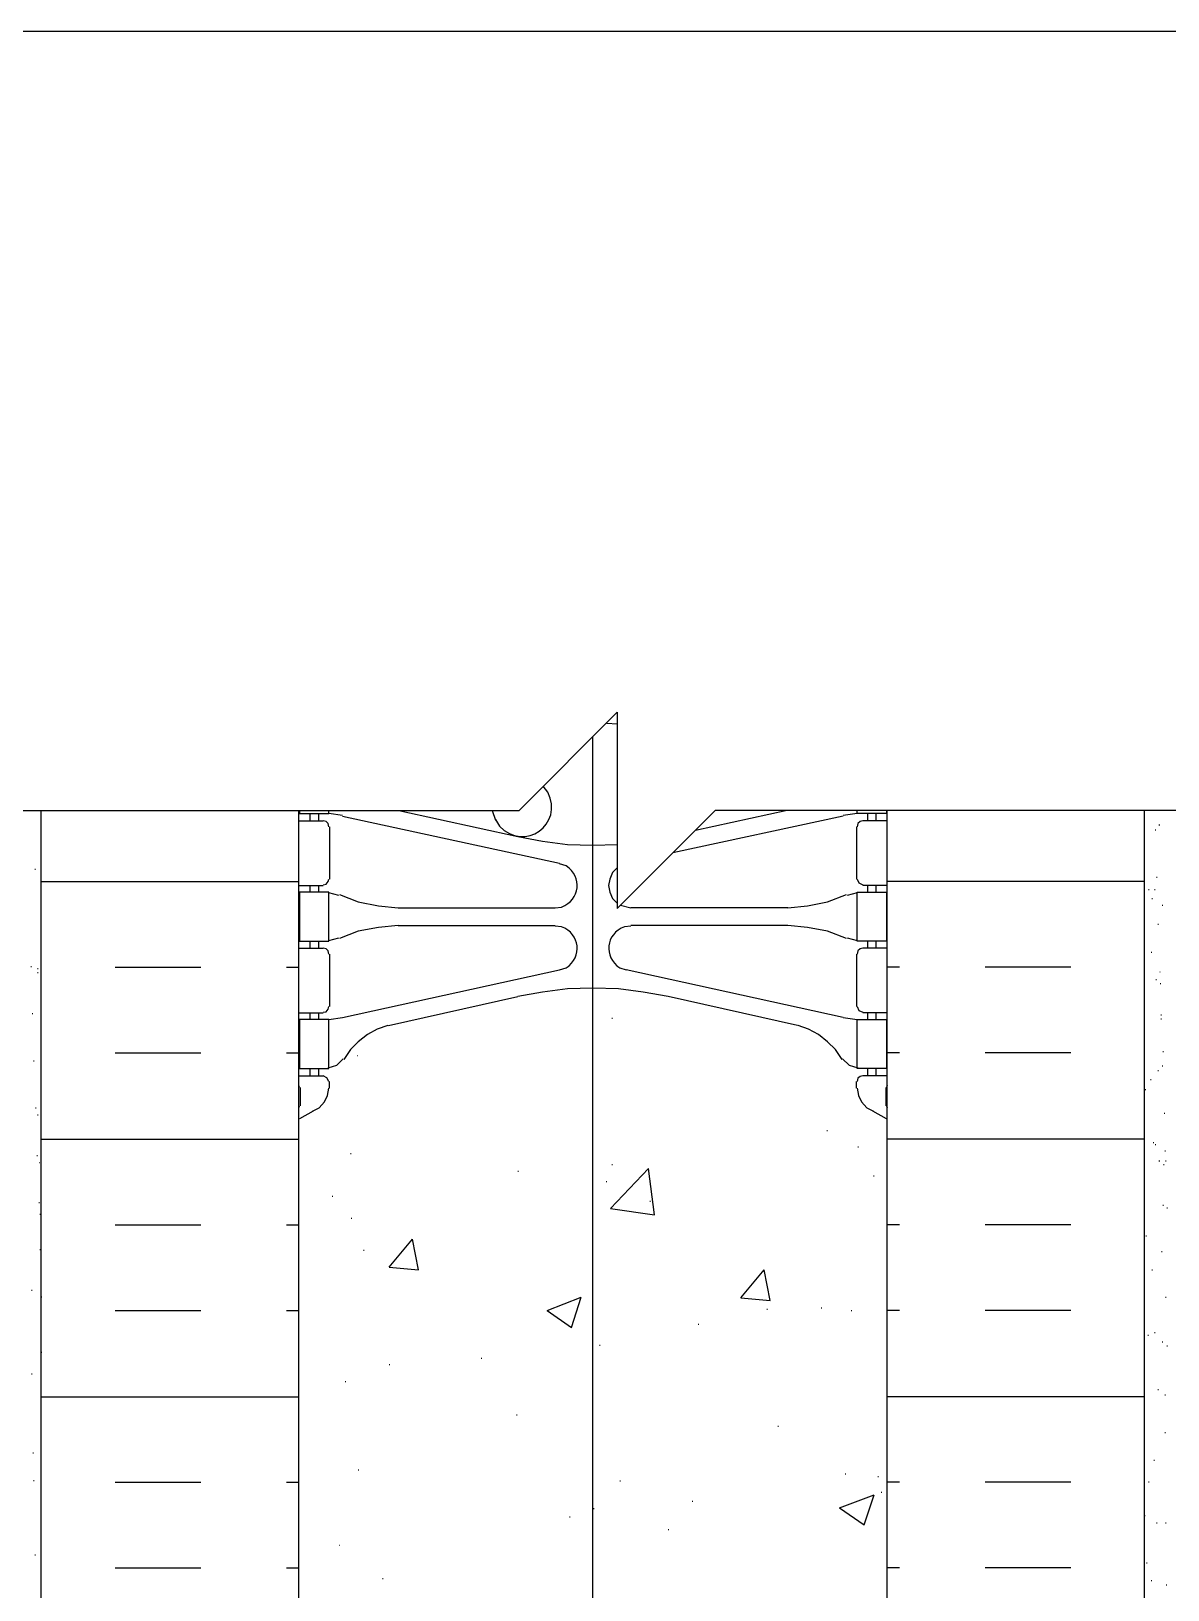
# Model space of a CAD drawing. Header units: millimetres. Extents: x 14 to 201, y 16 to 268.
# Drawn here: x 92.6 to 129.4, y 217.2 to 267.7 of the extents above; entities that cross this region are included whole.
import ezdxf

# ---------------------------------------------------------------- set-up
doc = ezdxf.new("R2010")
doc.units = ezdxf.units.MM
doc.layers.get('0').update_dxf_attribs({"linetype": 'CONTINUOUS'})

msp = doc.modelspace()

# ---------------------------------------------------------------- linework, layer by layer
at = {"color": 0}
for p, q in [((17.0174, 267.716), (198.121, 267.716)), ((108.353, 242.485), (111.528, 245.66)), ((111.528, 245.28), (111.188, 245.301)), ((111.528, 245.66), (111.528, 239.31)), ((110.745, 112.713), (110.745, 244.878)), ((109.284, 243.078), (109.135, 243.268)), ((88.1172, 242.485), (108.353, 242.485)), ((92.8797, 168.085), (92.8797, 242.485)), ((101.22, 166.497), (101.22, 242.485)), ((101.24, 242.485), (101.24, 242.379)), ((101.24, 242.379), (102.193, 242.379)), ((101.579, 242.379), (101.579, 242.146)), ((101.854, 242.379), (101.854, 242.146)), ((102.193, 242.379), (102.193, 242.485)), ((102.638, 242.316), (102.193, 242.379)), ((102.638, 242.295), (109.664, 240.771)), ((104.458, 242.485), (108.31, 241.639)), ((107.484, 242.485), (107.59, 242.168)), ((111.528, 239.31), (114.703, 242.485)), ((118.85, 242.295), (113.326, 241.11)), ((117.03, 242.485), (114.067, 241.829)), ((133.371, 242.485), (114.703, 242.485)), ((119.295, 242.379), (118.85, 242.316)), ((119.295, 242.379), (119.295, 242.485)), ((120.247, 242.379), (119.295, 242.379)), ((119.634, 242.379), (119.634, 242.146)), ((119.908, 242.379), (119.908, 242.146)), ((120.247, 242.485), (120.247, 242.379)), ((120.27, 166.497), (120.27, 242.485)), ((128.608, 168.085), (128.608, 242.485)), ((101.22, 242.146), (102.003, 242.146)), ((102.108, 242.126), (102.003, 242.146)), ((102.172, 242.062), (102.108, 242.126)), ((102.193, 241.956), (102.172, 242.062)), ((102.213, 241.956), (102.213, 240.262)), ((107.59, 242.189), (107.717, 241.978)), ((119.275, 241.956), (119.275, 240.262)), ((119.316, 242.062), (119.295, 241.956)), ((119.402, 242.126), (119.316, 242.062)), ((119.485, 242.146), (119.402, 242.126)), ((120.27, 242.146), (119.485, 242.146)), ((108.31, 241.639), (109.115, 241.49)), ((109.115, 241.49), (109.918, 241.384)), ((109.918, 241.384), (110.745, 241.363)), ((110.745, 241.363), (111.528, 241.384)), ((109.877, 240.687), (109.664, 240.75)), ((102.172, 240.178), (102.193, 240.262)), ((111.294, 240.262), (111.252, 240.052)), ((111.379, 240.474), (111.294, 240.262)), ((111.528, 240.622), (111.379, 240.474)), ((119.295, 240.262), (119.359, 240.135)), ((101.22, 240.052), (102.003, 240.052)), ((102.193, 239.839), (101.24, 239.839)), ((101.24, 239.839), (101.24, 238.252)), ((101.579, 240.052), (101.579, 239.839)), ((101.854, 240.052), (101.854, 239.839)), ((102.003, 240.072), (102.108, 240.093)), ((102.108, 240.093), (102.172, 240.178)), ((102.193, 238.252), (102.193, 239.839)), ((102.509, 239.733), (102.193, 239.819)), ((102.532, 239.755), (103.145, 239.522)), ((111.252, 240.052), (111.294, 239.839)), ((111.294, 239.839), (111.379, 239.629)), ((118.343, 239.522), (118.956, 239.755)), ((119.295, 239.819), (118.979, 239.733)), ((119.295, 238.252), (119.295, 239.839)), ((119.295, 239.839), (120.247, 239.839)), ((119.359, 240.135), (119.485, 240.072)), ((120.27, 240.052), (119.485, 240.052)), ((119.634, 240.052), (119.634, 239.839)), ((119.908, 240.052), (119.908, 239.839)), ((120.247, 239.839), (120.247, 238.252)), ((103.145, 239.522), (103.801, 239.396)), ((103.801, 239.396), (104.436, 239.332)), ((104.436, 239.332), (109.517, 239.332)), ((109.517, 239.332), (109.728, 239.353)), ((111.379, 239.629), (111.528, 239.48)), ((111.633, 239.416), (111.971, 239.332)), ((117.052, 239.332), (111.971, 239.332)), ((117.052, 239.332), (117.687, 239.396)), ((117.687, 239.396), (118.343, 239.522)), ((104.436, 238.76), (103.801, 238.697)), ((104.436, 238.76), (103.801, 238.697)), ((104.436, 238.76), (109.517, 238.76)), ((109.728, 238.718), (109.517, 238.738)), ((111.971, 238.738), (111.76, 238.718)), ((117.052, 238.76), (111.971, 238.76)), ((117.687, 238.697), (117.052, 238.76)), ((117.687, 238.697), (117.052, 238.76)), ((101.24, 238.252), (102.193, 238.252)), ((101.579, 238.252), (101.579, 238.019)), ((101.854, 238.252), (101.854, 238.019)), ((102.193, 238.274), (102.509, 238.358)), ((102.193, 238.274), (102.509, 238.358)), ((103.145, 238.57), (102.532, 238.337)), ((103.145, 238.57), (102.532, 238.337)), ((103.801, 238.697), (103.145, 238.57)), ((103.801, 238.697), (103.145, 238.57)), ((118.343, 238.57), (117.687, 238.697)), ((118.343, 238.57), (117.687, 238.697)), ((118.956, 238.337), (118.343, 238.57)), ((118.956, 238.337), (118.343, 238.57)), ((118.979, 238.358), (119.295, 238.274)), ((118.979, 238.358), (119.295, 238.274)), ((120.247, 238.252), (119.295, 238.252)), ((119.634, 238.252), (119.634, 238.019)), ((119.908, 238.252), (119.908, 238.019)), ((101.22, 238.019), (102.003, 238.019)), ((102.108, 237.998), (102.003, 238.019)), ((102.172, 237.935), (102.108, 237.998)), ((102.193, 237.829), (102.172, 237.935)), ((102.213, 237.829), (102.213, 236.135)), ((119.275, 237.829), (119.275, 236.135)), ((119.316, 237.935), (119.295, 237.829)), ((119.402, 237.998), (119.316, 237.935)), ((119.485, 238.019), (119.402, 237.998)), ((120.27, 238.019), (119.485, 238.019)), ((102.638, 235.776), (109.664, 237.32)), ((109.664, 237.32), (109.877, 237.383)), ((111.611, 237.383), (111.824, 237.32)), ((118.85, 235.776), (111.824, 237.32)), ((110.745, 236.728), (109.918, 236.707)), ((111.57, 236.707), (110.745, 236.728)), ((104.119, 235.522), (108.31, 236.454)), ((109.115, 236.601), (108.31, 236.454)), ((109.918, 236.707), (109.115, 236.601)), ((112.373, 236.601), (111.57, 236.707)), ((113.178, 236.454), (112.373, 236.601)), ((117.369, 235.522), (113.178, 236.454)), ((101.22, 235.924), (102.003, 235.924)), ((102.193, 235.712), (101.24, 235.712)), ((101.24, 235.712), (101.24, 234.124)), ((101.579, 235.924), (101.579, 235.712)), ((101.854, 235.924), (101.854, 235.712)), ((102.003, 235.945), (102.108, 235.966)), ((102.108, 235.966), (102.172, 236.051)), ((102.172, 236.051), (102.193, 236.135)), ((102.193, 235.712), (102.638, 235.776)), ((102.193, 234.124), (102.193, 235.712)), ((118.85, 235.776), (119.295, 235.712)), ((119.295, 236.135), (119.359, 236.008)), ((119.295, 234.124), (119.295, 235.712)), ((119.295, 235.712), (120.247, 235.712)), ((119.359, 236.008), (119.485, 235.945)), ((120.27, 235.924), (119.485, 235.924)), ((119.634, 235.924), (119.634, 235.712)), ((119.908, 235.924), (119.908, 235.712)), ((120.247, 235.712), (120.247, 234.124)), ((103.441, 235.226), (103.145, 234.993)), ((103.759, 235.395), (103.441, 235.226)), ((104.097, 235.522), (103.759, 235.395)), ((117.729, 235.395), (117.391, 235.522)), ((118.047, 235.226), (117.729, 235.395)), ((118.343, 234.993), (118.047, 235.226)), ((102.891, 234.738), (102.679, 234.421)), ((103.145, 234.993), (102.891, 234.738)), ((118.597, 234.738), (118.343, 234.993)), ((118.809, 234.421), (118.597, 234.738)), ((102.172, 234.145), (102.446, 234.231)), ((102.446, 234.231), (102.658, 234.442)), ((118.83, 234.442), (119.042, 234.231)), ((119.042, 234.231), (119.316, 234.145)), ((101.22, 233.892), (102.003, 233.892)), ((101.24, 234.124), (102.193, 234.124)), ((101.579, 234.124), (101.579, 233.892)), ((101.854, 234.124), (101.854, 233.892)), ((102.129, 233.828), (102.003, 233.892)), ((102.193, 233.702), (102.129, 233.828)), ((102.213, 233.489), (102.213, 233.702)), ((119.275, 233.489), (119.275, 233.702)), ((120.247, 234.124), (119.295, 234.124)), ((119.316, 233.808), (119.295, 233.702)), ((119.402, 233.871), (119.316, 233.808)), ((119.485, 233.892), (119.402, 233.871)), ((120.27, 233.892), (119.485, 233.892)), ((119.634, 234.124), (119.634, 233.892)), ((119.908, 234.124), (119.908, 233.892)), ((101.24, 233.511), (101.22, 233.575)), ((101.261, 233.511), (101.261, 232.917)), ((102.045, 233.046), (102.15, 233.256)), ((102.15, 233.256), (102.193, 233.489)), ((119.295, 233.489), (119.338, 233.256)), ((119.338, 233.256), (119.443, 233.046)), ((120.227, 233.511), (120.227, 232.917)), ((120.27, 233.575), (120.247, 233.511)), ((101.22, 232.854), (101.24, 232.917)), ((101.24, 232.876), (101.24, 232.876)), ((101.684, 232.749), (101.24, 232.494)), ((101.663, 232.749), (101.876, 232.854)), ((101.876, 232.854), (102.045, 233.046)), ((119.443, 233.046), (119.612, 232.854)), ((119.612, 232.854), (119.825, 232.749)), ((120.247, 232.494), (119.804, 232.749)), ((120.247, 232.917), (120.27, 232.854)), ((120.247, 232.876), (120.247, 232.876))]:
    msp.add_line(p, q, dxfattribs=at)
at = {"color": 252}
for p, q in [((128.947, 241.85), (128.968, 241.85)), ((129.074, 242.019), (129.096, 242.019)), ((92.6677, 240.581), (92.6895, 240.581)), ((128.99, 240.326), (129.01, 240.326)), ((92.8797, 240.178), (101.22, 240.178)), ((128.608, 240.178), (120.27, 240.178)), ((128.735, 239.925), (128.757, 239.925)), ((128.927, 239.925), (128.947, 239.925)), ((128.841, 239.629), (128.863, 239.629)), ((129.18, 239.416), (129.201, 239.416)), ((129.033, 238.803), (129.053, 238.803)), ((128.82, 237.892), (128.841, 237.892)), ((92.5407, 237.427), (92.5615, 237.427)), ((92.753, 237.363), (92.7735, 237.363)), ((92.753, 237.236), (92.7735, 237.236)), ((95.2708, 237.406), (98.0447, 237.406)), ((100.817, 237.406), (101.22, 237.406)), ((120.671, 237.406), (120.27, 237.406)), ((126.217, 237.406), (123.445, 237.406)), ((129.096, 237.257), (129.117, 237.257)), ((128.968, 237.003), (128.99, 237.003)), ((129.117, 236.877), (129.137, 236.877)), ((92.5834, 235.902), (92.6042, 235.902)), ((111.358, 235.755), (111.379, 235.755)), ((129.137, 235.859), (129.159, 235.859)), ((129.137, 235.733), (129.159, 235.733)), ((92.625, 234.378), (92.6469, 234.378)), ((95.2708, 234.633), (98.0447, 234.633)), ((100.817, 234.633), (101.22, 234.633)), ((103.104, 234.547), (103.124, 234.547)), ((120.671, 234.633), (120.27, 234.633)), ((126.217, 234.633), (123.445, 234.633)), ((129.18, 234.208), (129.201, 234.208)), ((129.201, 234.674), (129.223, 234.674)), ((128.8, 233.765), (128.82, 233.765)), ((129.033, 234.061), (129.053, 234.061)), ((128.63, 233.446), (128.651, 233.446)), ((92.6895, 232.854), (92.7104, 232.854)), ((129.243, 232.684), (129.266, 232.684)), ((92.753, 232.621), (92.7735, 232.621)), ((92.8797, 231.838), (101.22, 231.838)), ((118.321, 232.114), (118.343, 232.114)), ((128.608, 231.838), (120.27, 231.838)), ((128.884, 231.732), (128.904, 231.732)), ((128.947, 231.669), (128.968, 231.669)), ((92.7308, 231.309), (92.753, 231.309)), ((102.891, 231.372), (102.912, 231.372)), ((119.316, 231.585), (119.338, 231.585)), ((129.266, 231.458), (129.286, 231.458)), ((92.8165, 231.077), (92.837, 231.077)), ((108.31, 230.801), (108.332, 230.801)), ((111.315, 229.595), (112.543, 230.886)), ((111.358, 231.013), (111.379, 231.013)), ((112.733, 229.383), (112.543, 230.886)), ((129.074, 231.14), (129.096, 231.14)), ((129.223, 231.013), (129.243, 231.013)), ((129.286, 231.14), (129.307, 231.14)), ((111.168, 230.463), (111.188, 230.463)), ((119.825, 230.653), (119.845, 230.653)), ((92.7943, 229.785), (92.8165, 229.785)), ((102.299, 229.997), (102.319, 229.997)), ((112.586, 229.828), (112.606, 229.828)), ((129.201, 229.701), (129.223, 229.701)), ((92.837, 229.405), (92.8578, 229.405)), ((102.912, 229.278), (102.934, 229.278)), ((111.315, 229.595), (112.733, 229.383)), ((129.329, 229.616), (129.35, 229.616)), ((95.2708, 229.066), (98.0447, 229.066)), ((100.817, 229.066), (101.22, 229.066)), ((120.671, 229.066), (120.27, 229.066)), ((126.217, 229.066), (123.445, 229.066)), ((128.651, 228.706), (128.671, 228.706)), ((92.837, 228.261), (92.8578, 228.261)), ((103.314, 228.24), (103.336, 228.24)), ((104.14, 227.691), (104.902, 228.6)), ((105.092, 227.605), (104.902, 228.6)), ((129.159, 228.197), (129.18, 228.197)), ((104.14, 227.691), (105.092, 227.605)), ((115.528, 226.696), (116.29, 227.605)), ((116.48, 226.61), (116.29, 227.605)), ((128.841, 227.605), (128.863, 227.605)), ((92.5615, 226.949), (92.5834, 226.949)), ((92.8797, 226.737), (92.9005, 226.737)), ((109.262, 226.293), (110.363, 226.716)), ((110.046, 225.742), (110.363, 226.716)), ((115.528, 226.696), (116.48, 226.61)), ((129.286, 226.716), (129.307, 226.716)), ((95.2708, 226.293), (98.0447, 226.293)), ((100.817, 226.293), (101.22, 226.293)), ((109.262, 226.293), (110.046, 225.742)), ((116.374, 226.334), (116.396, 226.334)), ((118.131, 226.377), (118.153, 226.377)), ((119.105, 226.293), (119.126, 226.293)), ((120.671, 226.293), (120.27, 226.293)), ((126.217, 226.293), (123.445, 226.293)), ((114.153, 225.848), (114.173, 225.848)), ((110.956, 225.171), (110.978, 225.171)), ((128.714, 225.488), (128.736, 225.488)), ((128.927, 225.572), (128.947, 225.572)), ((129.18, 225.276), (129.201, 225.276)), ((129.329, 225.149), (129.35, 225.149)), ((92.8578, 224.663), (92.8797, 224.663)), ((92.8797, 224.939), (92.9005, 224.939)), ((107.125, 224.747), (107.145, 224.747)), ((92.5615, 224.24), (92.5834, 224.24)), ((104.14, 224.536), (104.162, 224.536)), ((102.722, 223.986), (102.742, 223.986)), ((129.033, 223.731), (129.053, 223.731)), ((92.8797, 223.498), (101.22, 223.498)), ((128.608, 223.498), (120.27, 223.498)), ((129.264, 223.562), (129.286, 223.562)), ((108.268, 222.906), (108.289, 222.906)), ((116.735, 222.546), (116.756, 222.546)), ((129.266, 222.334), (129.286, 222.334)), ((92.6042, 221.678), (92.6264, 221.678)), ((103.145, 221.128), (103.167, 221.128)), ((128.904, 221.445), (128.927, 221.445)), ((92.625, 220.789), (92.6469, 220.789)), ((95.2708, 220.726), (98.0447, 220.726)), ((100.817, 220.726), (101.22, 220.726)), ((111.611, 220.769), (111.633, 220.769)), ((118.915, 221.002), (118.936, 221.002)), ((119.973, 220.916), (119.994, 220.916)), ((120.671, 220.726), (120.27, 220.726)), ((126.217, 220.726), (123.445, 220.726)), ((128.736, 220.746), (128.757, 220.746)), ((113.961, 220.113), (113.983, 220.113)), ((118.723, 219.901), (119.845, 220.323)), ((119.528, 219.351), (119.845, 220.323)), ((120.078, 220.409), (120.1, 220.409)), ((109.983, 219.604), (110.003, 219.604)), ((110.765, 219.88), (110.786, 219.88)), ((118.723, 219.901), (119.528, 219.351)), ((128.608, 219.647), (128.63, 219.647)), ((113.178, 219.202), (113.199, 219.202)), ((128.99, 219.414), (129.01, 219.414)), ((129.286, 219.414), (129.307, 219.414)), ((102.532, 218.695), (102.552, 218.695)), ((92.6677, 218.377), (92.6895, 218.377)), ((128.671, 218.123), (128.694, 218.123)), ((95.2708, 217.953), (98.0447, 217.953)), ((100.817, 217.953), (101.22, 217.953)), ((103.929, 217.614), (103.95, 217.614)), ((120.671, 217.953), (120.27, 217.953)), ((126.217, 217.953), (123.445, 217.953)), ((128.82, 217.551), (128.841, 217.551)), ((129.307, 217.404), (129.329, 217.404))]:
    msp.add_line(p, q, dxfattribs=at)
at = {"color": 0}
for points in [[(107.717, 241.978), (108.523, 241.104), (109.814, 242.039), (109.284, 243.078)], [(109.728, 239.353), (110.337, 239.593), (110.409, 240.324), (109.877, 240.687)], [(109.877, 237.383), (110.409, 237.746), (110.337, 238.476), (109.728, 238.718)], [(111.76, 238.718), (111.151, 238.476), (111.079, 237.746), (111.611, 237.383)]]:
    msp.add_open_spline(points, degree=3, dxfattribs=at)

doc.saveas('drawing.dxf')
